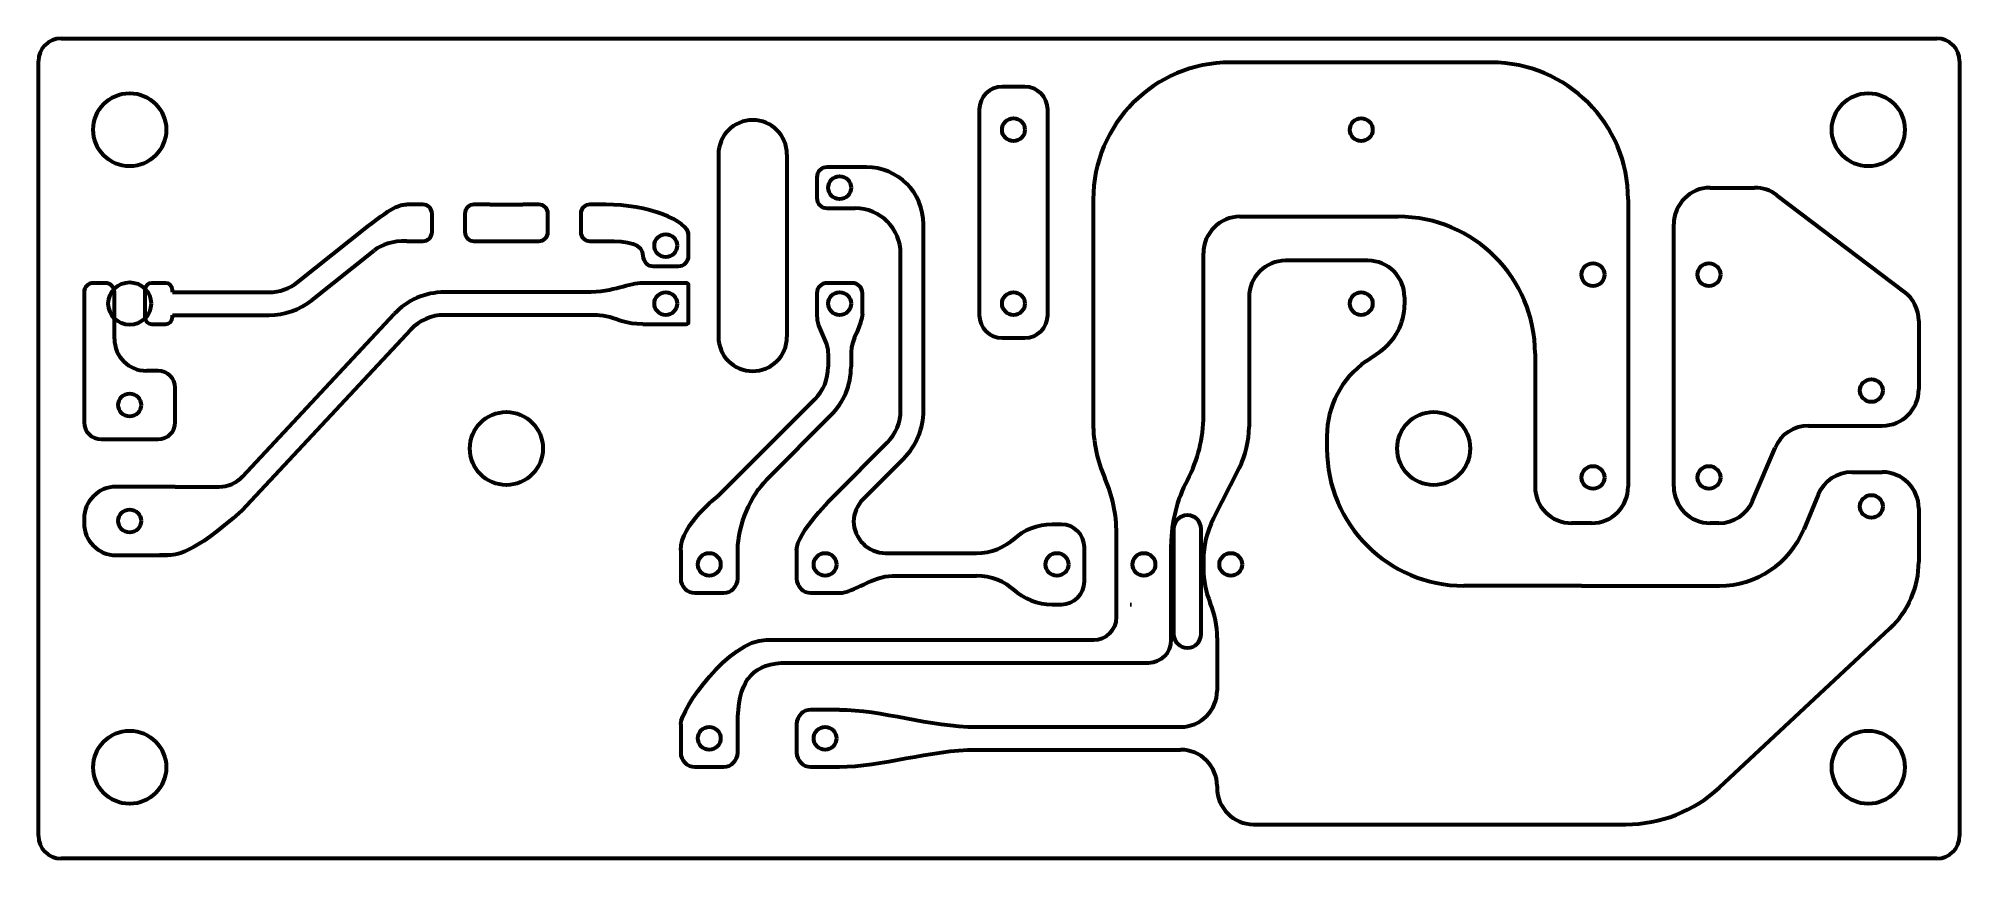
# Model space of a CAD drawing. Header units: millimetres. Extents: x 65.8 to 150.1, y 23.3 to 59.2.
import ezdxf

# ---------------------------------------------------------------- set-up
doc = ezdxf.new("R2010")
doc.units = ezdxf.units.MM
doc.linetypes.add('K5LT_BASIC', pattern=[0])
doc.layers.add('Drill_Layer', color=253, linetype='Continuous')

# ---------------------------------------------------------------- blocks, each defined once
blk = doc.blocks.new('U0')
at = {"color": 5, "linetype": 'K5LT_BASIC', "lineweight": 60}
blk.add_line((113.7, 34.445), (113.751, 34.445), dxfattribs=at)
blk = doc.blocks.new('U1')
at = {"color": 5, "linetype": 'K5LT_BASIC', "lineweight": 60}
for p, q in [((94.345, 49.715), (94.345, 50.615)), ((92.795, 49.265), (93.895, 49.265))]:
    blk.add_line(p, q, dxfattribs=at)
for centre, start, end in [((93.895, 50.615), 0, 42.55871), ((92.795, 49.715), 180, 270), ((93.895, 49.715), 270, 0)]:
    blk.add_arc(centre, 0.45, start, end, dxfattribs=at)
blk = doc.blocks.new('U2')
at = {"color": 5, "linetype": 'K5LT_BASIC', "lineweight": 60}
for p, q in [((99.965, 48.075), (99.965, 47.175)), ((101.515, 48.525), (100.415, 48.525)), ((101.965, 47.175), (101.965, 48.075))]:
    blk.add_line(p, q, dxfattribs=at)
for centre, start, end in [((100.415, 48.075), 90, 180), ((101.515, 48.075), 0, 90)]:
    blk.add_arc(centre, 0.45, start, end, dxfattribs=at)

msp = doc.modelspace()

# ---------------------------------------------------------------- linework, layer by layer
at = {"color": 5, "linetype": 'K5LT_BASIC', "lineweight": 60}
for p, q in [((99.965, 53.155), (99.965, 52.255)), ((102.14, 53.605), (100.415, 53.605)), ((82.7, 51.965), (82, 51.965)), ((83.1, 50.765), (83.1, 51.565)), ((84.54, 51.565), (84.54, 50.765)), ((85.64, 51.965), (84.94, 51.965)), ((87.78, 51.965), (87.08, 51.965)), ((88.18, 50.765), (88.18, 51.565)), ((89.62, 51.565), (89.62, 50.765)), ((90.72, 51.965), (90.02, 51.965)), ((100.415, 51.805), (101.515, 51.805)), ((82, 50.365), (82.7, 50.365)), ((84.94, 50.365), (85.64, 50.365)), ((87.08, 50.365), (87.78, 50.365)), ((90.02, 50.365), (90.72, 50.365)), ((67.85, 48.125), (67.85, 42.43)), ((68.78, 48.525), (68.25, 48.525)), ((69.18, 46.08), (69.18, 48.125)), ((70.52, 48.225), (70.52, 47.025)), ((71.42, 48.525), (70.82, 48.525)), ((71.72, 48.125), (71.72, 48.225)), ((94.245, 48.525), (92.345, 48.525)), ((94.345, 46.825), (94.345, 48.425)), ((70.82, 46.725), (71.42, 46.725)), ((71.72, 47.025), (71.72, 47.125)), ((92.345, 46.725), (94.245, 46.725)), ((71.1, 44.68), (70.58, 44.68)), ((71.85, 42.43), (71.85, 43.93)), ((68.6, 41.68), (71.1, 41.68)), ((71.85, 39.6), (69.25, 39.6)), ((67.85, 38.2), (67.85, 38)), ((110.69, 37.945), (110.275, 37.945)), ((117.51, 37.945), (117.51, 37.945)), ((69.25, 36.6), (71.508, 36.6)), ((94, 36.82), (94, 35.57)), ((96.5, 35.57), (96.5, 36.82)), ((99.08, 36.82), (99.08, 35.57)), ((111.69, 35.445), (111.69, 36.945)), ((116.91, 36.385), (116.91, 36.018)), ((94.625, 34.945), (95.875, 34.945)), ((99.705, 34.945), (100.955, 34.945)), ((110.275, 34.445), (110.69, 34.445)), ((100.955, 29.825), (99.705, 29.825)), ((94, 29.2), (94, 27.95)), ((96.5, 27.95), (96.5, 29.2)), ((99.08, 29.2), (99.08, 27.95)), ((94.625, 27.325), (95.875, 27.325)), ((99.705, 27.325), (100.955, 27.325))]:
    msp.add_line(p, q, dxfattribs=at)
for centre, radius, start, end in [((100.415, 53.155), 0.45, 90, 180), ((102.14, 51.105), 2.5, 0, 90), ((100.415, 52.255), 0.45, 180, 270), ((82.7, 51.565), 0.4, 0, 90), ((84.94, 51.565), 0.4, 90, 180), ((87.78, 51.565), 0.4, 0, 90), ((90.02, 51.565), 0.4, 90, 180), ((82.7, 50.765), 0.4, 270, 0), ((84.94, 50.765), 0.4, 180, 270), ((87.78, 50.765), 0.4, 270, 0), ((90.02, 50.765), 0.4, 180, 270), ((68.25, 48.125), 0.4, 90, 180), ((68.78, 48.125), 0.4, 0, 90), ((70.82, 48.225), 0.3, 90, 180), ((71.42, 48.225), 0.3, 0, 90), ((94.245, 48.425), 0.1, 0, 90), ((70.82, 47.025), 0.3, 180, 270), ((71.42, 47.025), 0.3, 270, 0), ((94.245, 46.825), 0.1, 270, 0), ((70.58, 46.08), 1.4, 180, 270), ((71.1, 43.93), 0.75, 0, 90), ((68.6, 42.43), 0.75, 180, 270), ((71.1, 42.43), 0.75, 270, 0), ((69.25, 38.2), 1.4, 90, 180), ((102.98, 38.063), 1.4, 135, 180), ((69.25, 38), 1.4, 180, 270), ((102.98, 38.095), 1.4, 180, 270), ((110.69, 36.945), 1, 0, 90), ((120.91, 36.385), 4, 153.00009, 180), ((99.705, 36.82), 0.625, 173.28107, 180), ((94.625, 35.57), 0.625, 180, 270), ((95.875, 35.57), 0.625, 270, 0), ((99.705, 35.57), 0.625, 180, 270), ((110.69, 35.445), 1, 270, 0), ((120.91, 36.018), 4, 180, 202.33165), ((113.51, 32.979), 4, 0, 22.33165), ((99.705, 29.2), 0.625, 90, 180), ((94.625, 27.95), 0.625, 180, 270), ((95.875, 27.95), 0.625, 270, 0), ((99.705, 27.95), 0.625, 180, 270)]:
    msp.add_arc(centre, radius, start, end, dxfattribs=at)
at = {"layer": 'Drill_Layer', "color": 5, "linetype": 'K5LT_BASIC', "lineweight": 60}
for p, q in [((66.85, 59.245), (149.05, 59.245)), ((65.85, 24.305), (65.85, 58.245)), ((129.525, 58.191), (118.078, 58.191)), ((150.05, 58.245), (150.05, 24.305)), ((109.085, 57.125), (108.085, 57.125)), ((107.085, 56.125), (107.085, 47.125)), ((110.085, 47.125), (110.085, 56.125)), ((95.655, 54.165), (95.655, 46.165)), ((98.655, 54.165), (98.655, 46.165)), ((139.125, 52.705), (141.068, 52.705)), ((142.033, 52.381), (147.628, 48.147)), ((85.64, 51.965), (87.08, 51.965)), ((101.515, 51.805), (101.64, 51.805)), ((112.078, 52.191), (112.078, 42.398)), ((118.51, 51.435), (125.445, 51.435)), ((135.525, 52.191), (135.525, 39.605)), ((77.207, 48.561), (80.285, 51.012)), ((104.64, 42.946), (104.64, 51.105)), ((137.525, 39.605), (137.525, 51.105)), ((77.83, 47.778), (80.558, 49.951)), ((85.64, 50.365), (87.08, 50.365)), ((103.64, 42.946), (103.64, 49.805)), ((116.91, 42.711), (116.91, 49.835)), ((124.12, 49.508), (120.51, 49.508)), ((71.72, 48.125), (75.961, 48.125)), ((89.854, 48.125), (83.636, 48.125)), ((74.791, 40.045), (81.443, 47.172)), ((118.91, 47.908), (118.91, 42.231)), ((125.72, 47.908), (125.72, 47.578)), ((71.72, 47.125), (75.961, 47.125)), ((74.767, 38.553), (82.174, 46.49)), ((90.07, 47.125), (83.636, 47.125)), ((148.262, 46.871), (148.262, 43.875)), ((101.465, 45.503), (101.465, 44.851)), ((108.085, 46.125), (109.085, 46.125)), ((124.038, 45.101), (124.649, 45.527)), ((100.465, 45.307), (100.465, 44.851)), ((131.445, 45.435), (131.445, 39.605)), ((99.879, 43.436), (95.629, 39.186)), ((100.586, 42.729), (97.766, 39.909)), ((143.435, 42.275), (146.662, 42.275)), ((100.709, 39.186), (103.054, 41.531)), ((122.325, 41.819), (122.325, 41.262)), ((140.979, 38.981), (141.961, 41.299)), ((101.99, 39.053), (103.761, 40.824)), ((71.85, 39.6), (73.768, 39.6)), ((117.346, 38.201), (118.474, 40.415)), ((145.332, 40.239), (146.662, 40.239)), ((143.853, 39.251), (143.224, 37.732)), ((133.925, 38.005), (133.045, 38.005)), ((139.505, 38.005), (139.125, 38.005)), ((148.262, 38.639), (148.262, 36.315)), ((108.67, 37.367), (108.57, 37.273)), ((113.1, 33.885), (113.1, 37.551)), ((115.5, 32.885), (115.5, 37.068)), ((115.605, 37.749), (115.605, 33.141)), ((116.805, 33.141), (116.805, 37.749)), ((102.98, 36.695), (106.965, 36.695)), ((103.284, 35.695), (106.965, 35.695)), ((108.57, 35.117), (108.67, 35.023)), ((133.485, 35.262), (128.325, 35.262)), ((133.485, 35.262), (139.529, 35.262)), ((97.75, 32.885), (112.1, 32.885)), ((117.51, 32.979), (117.51, 30.675)), ((139.524, 26.419), (146.992, 33.391)), ((98.406, 31.885), (114.5, 31.885)), ((106.965, 29.075), (115.91, 29.075)), ((106.965, 28.075), (115.91, 28.075)), ((117.51, 26.475), (117.51, 26.405)), ((119.11, 24.805), (135.43, 24.805)), ((149.05, 23.305), (66.85, 23.305))]:
    msp.add_line(p, q, dxfattribs=at)
for centre, radius in [((69.85, 55.245), 1.6), ((146.05, 55.245), 1.6), ((108.585, 55.245), 0.5), ((123.825, 55.245), 0.5), ((100.965, 52.705), 0.5), ((93.345, 50.165), 0.5), ((133.985, 48.895), 0.5), ((139.065, 48.895), 0.5), ((69.85, 47.625), 0.936), ((93.345, 47.625), 0.5), ((100.965, 47.625), 0.5), ((108.585, 47.625), 0.5), ((123.825, 47.625), 0.5), ((146.185, 43.815), 0.5), ((69.85, 43.18), 0.5), ((86.36, 41.275), 1.6), ((127, 41.275), 1.6), ((133.985, 40.005), 0.5), ((139.065, 40.005), 0.5), ((146.185, 38.735), 0.5), ((69.85, 38.1), 0.5), ((95.25, 36.195), 0.5), ((100.33, 36.195), 0.5), ((110.49, 36.195), 0.5), ((114.3, 36.195), 0.5), ((118.11, 36.195), 0.5), ((69.85, 27.305), 1.6), ((95.25, 28.575), 0.5), ((100.33, 28.575), 0.5), ((146.05, 27.305), 1.6)]:
    msp.add_circle(centre, radius, dxfattribs=at)
for centre, radius, start, end in [((66.85, 58.245), 1, 90, 180), ((149.05, 58.245), 1, 0, 90), ((118.078, 52.191), 6, 90, 180), ((129.525, 52.191), 6, 0, 90), ((108.085, 56.125), 1, 90, 180), ((109.085, 56.125), 1, 0, 90), ((97.155, 54.165), 1.5, 0, 180), ((139.125, 51.105), 1.6, 90, 180), ((141.068, 51.105), 1.6, 52.87962, 90), ((101.64, 49.805), 2, 0, 90), ((118.51, 49.835), 1.6, 90, 180), ((125.445, 45.435), 6, 0, 90), ((82.154, 48.665), 3, 128.04673, 128.53383), ((120.51, 47.908), 1.6, 90, 180), ((124.12, 47.908), 1.6, 0, 90), ((75.961, 50.125), 2, 270, 308.53383), ((83.636, 45.125), 3, 90, 136.97493), ((146.662, 46.871), 1.6, 0, 52.87962), ((75.961, 50.125), 3, 270, 308.53383), ((123.22, 47.578), 2.5, 304.8672, 0), ((83.636, 45.125), 2, 90, 136.97493), ((108.085, 47.125), 1, 180, 270), ((109.085, 47.125), 1, 270, 0), ((97.155, 46.165), 1.5, 180, 0), ((98.465, 44.851), 2, 315, 0), ((98.465, 44.851), 3, 315, 0), ((126.325, 41.819), 4, 124.8672, 180), ((146.662, 43.875), 1.6, 270, 0), ((101.64, 42.946), 2, 315, 0), ((101.64, 42.946), 3, 315, 0), ((118.078, 42.398), 6, 180, 203.82384), ((110.91, 42.711), 6, 331.94542, 0), ((114.91, 42.231), 4, 333.00009, 0), ((143.435, 40.675), 1.6, 90, 157.02852), ((128.325, 41.262), 6, 180, 270), ((73.768, 41), 1.4, 270, 316.97493), ((107.1, 37.551), 6, 0, 23.82384), ((121.5, 37.068), 6, 151.94542, 180), ((133.045, 39.605), 1.6, 180, 270), ((133.925, 39.605), 1.6, 270, 0), ((139.125, 39.605), 1.6, 180, 270), ((145.332, 38.639), 1.6, 90, 157.5043), ((146.662, 38.639), 1.6, 0, 90), ((139.505, 39.605), 1.6, 270, 337.02852), ((110.275, 35.445), 2.5, 90, 133.00983), ((116.205, 37.749), 0.6, 0, 180), ((106.965, 39.195), 2.5, 270, 313.00983), ((139.529, 39.262), 4, 270, 337.5043), ((144.262, 36.315), 4, 313.03343, 0), ((106.965, 33.195), 2.5, 46.99017, 90), ((110.275, 36.945), 2.5, 226.99017, 270), ((112.1, 33.885), 1, 270, 0), ((114.5, 32.885), 1, 270, 0), ((116.205, 33.141), 0.6, 180, 0), ((115.91, 30.675), 1.6, 270, 0), ((115.91, 26.475), 1.6, 0, 90), ((119.11, 26.405), 1.6, 180, 270), ((135.43, 30.805), 6, 270, 313.03343), ((66.85, 24.305), 1, 180, 270), ((149.05, 24.305), 1, 270, 0)]:
    msp.add_arc(centre, radius, start, end, dxfattribs=at)
for points in [[(80.285, 51.012), (81.491, 51.965), (81.745, 51.965), (82, 51.965)], [(94.345, 50.615), (94.345, 51.295), (92.508, 51.965), (90.72, 51.965)], [(82, 50.365), (81.356, 50.365), (80.908, 50.229), (80.558, 49.951)], [(90.72, 50.365), (91.72, 50.365), (92.345, 50.255), (92.345, 49.715)], [(92.345, 48.525), (91.729, 48.525), (91.104, 48.125), (89.854, 48.125)], [(99.965, 47.175), (99.965, 46.375), (100.465, 46.148), (100.465, 45.307)], [(101.965, 47.175), (101.965, 46.725), (101.465, 46.022), (101.465, 45.503)], [(92.345, 46.725), (91.593, 46.725), (90.945, 47.125), (90.07, 47.125), (90.07, 47.125)], [(96.5, 36.82), (96.5, 37.945), (97.098, 39.241), (97.766, 39.909)], [(94, 36.82), (94, 37.945), (95.629, 39.186), (95.629, 39.186)], [(99.08, 36.82), (99.08, 37.611), (100.709, 39.186), (100.709, 39.186)], [(74.767, 38.553), (72.574, 36.6), (71.153, 36.6), (71.153, 36.6), (71.153, 36.6)], [(100.955, 34.945), (101.58, 34.945), (102.406, 35.695), (103.284, 35.695)], [(94, 29.2), (94, 29.825), (96.1, 32.885), (97.75, 32.885)], [(96.5, 29.2), (96.5, 31.013), (97.055, 31.76), (98.406, 31.885)], [(100.955, 29.825), (102.774, 29.843), (104.925, 29.075), (106.965, 29.075)], [(100.955, 27.325), (102.774, 27.325), (104.925, 28.075), (106.965, 28.075)]]:
    msp.add_open_spline(points, degree=3, dxfattribs=at)

# ---------------------------------------------------------------- block references
for name in ['U1', 'U2', 'U0']:
    msp.add_blockref(name, (0, 0))

doc.saveas('drawing.dxf')
